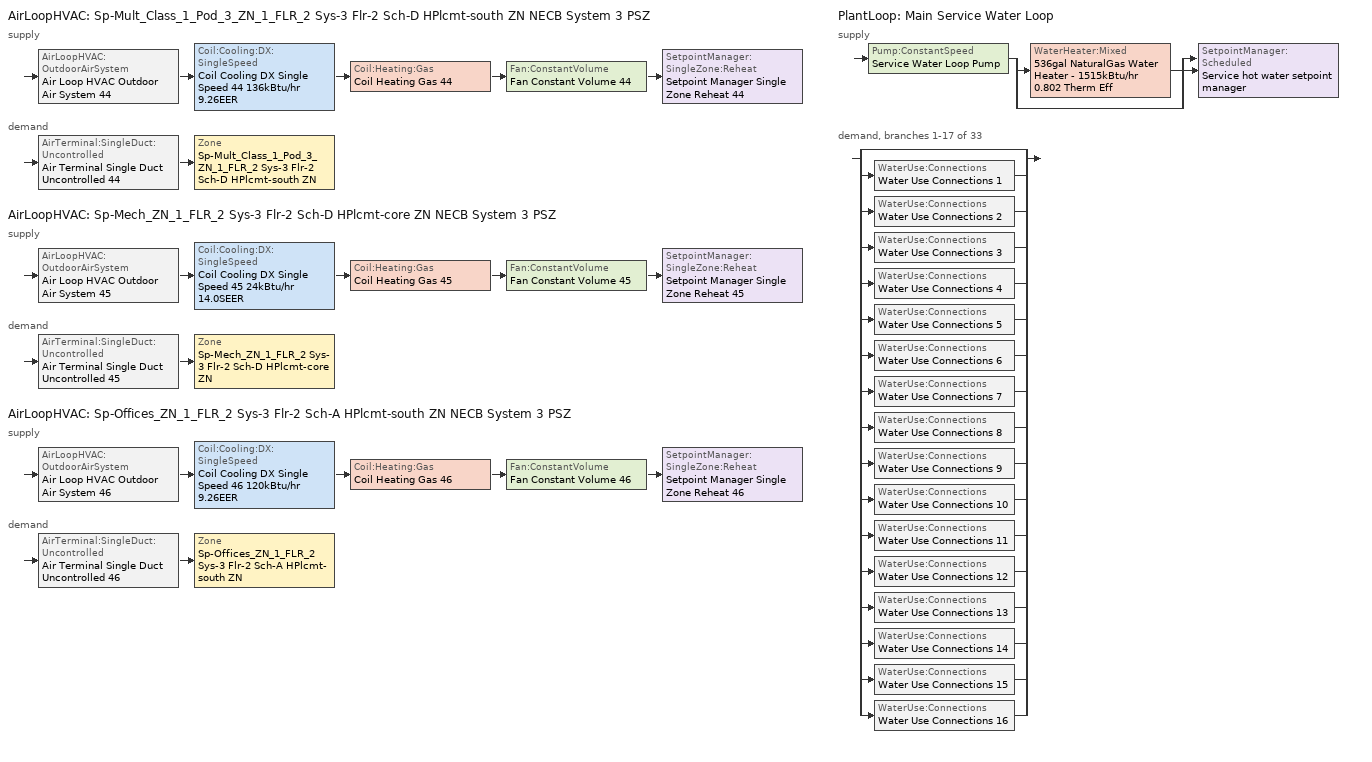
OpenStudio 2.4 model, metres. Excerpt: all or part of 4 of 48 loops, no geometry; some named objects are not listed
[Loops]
AirLoopHVAC 'Sp-Mult_Class_1_Pod_3_ZN_1_FLR_2 Sys-3 Flr-2 Sch-D HPlcmt-south ZN NECB System 3 PSZ'
 supply: AirLoopHVAC:OutdoorAirSystem 'Air Loop HVAC Outdoor Air System 44' > Coil:Cooling:DX:SingleSpeed 'Coil Cooling DX Single Speed 44 136kBtu/hr 9.26EER' > Coil:Heating:Gas 'Coil Heating Gas 44' > Fan:ConstantVolume 'Fan Constant Volume 44' > SetpointManager:SingleZone:Reheat 'Setpoint Manager Single Zone Reheat 44'
 demand: AirTerminal:SingleDuct:Uncontrolled 'Air Terminal Single Duct Uncontrolled 44' > Zone 'Sp-Mult_Class_1_Pod_3_ZN_1_FLR_2 Sys-3 Flr-2 Sch-D HPlcmt-south ZN'
AirLoopHVAC 'Sp-Mech_ZN_1_FLR_2 Sys-3 Flr-2 Sch-D HPlcmt-core ZN NECB System 3 PSZ'
 supply: AirLoopHVAC:OutdoorAirSystem 'Air Loop HVAC Outdoor Air System 45' > Coil:Cooling:DX:SingleSpeed 'Coil Cooling DX Single Speed 45 24kBtu/hr 14.0SEER' > Coil:Heating:Gas 'Coil Heating Gas 45' > Fan:ConstantVolume 'Fan Constant Volume 45' > SetpointManager:SingleZone:Reheat 'Setpoint Manager Single Zone Reheat 45'
 demand: AirTerminal:SingleDuct:Uncontrolled 'Air Terminal Single Duct Uncontrolled 45' > Zone 'Sp-Mech_ZN_1_FLR_2 Sys-3 Flr-2 Sch-D HPlcmt-core ZN'
AirLoopHVAC 'Sp-Offices_ZN_1_FLR_2 Sys-3 Flr-2 Sch-A HPlcmt-south ZN NECB System 3 PSZ'
 supply: AirLoopHVAC:OutdoorAirSystem 'Air Loop HVAC Outdoor Air System 46' > Coil:Cooling:DX:SingleSpeed 'Coil Cooling DX Single Speed 46 120kBtu/hr 9.26EER' > Coil:Heating:Gas 'Coil Heating Gas 46' > Fan:ConstantVolume 'Fan Constant Volume 46' > SetpointManager:SingleZone:Reheat 'Setpoint Manager Single Zone Reheat 46'
 demand: AirTerminal:SingleDuct:Uncontrolled 'Air Terminal Single Duct Uncontrolled 46' > Zone 'Sp-Offices_ZN_1_FLR_2 Sys-3 Flr-2 Sch-A HPlcmt-south ZN'
PlantLoop 'Main Service Water Loop'
 supply: Pump:ConstantSpeed 'Service Water Loop Pump' > split
  | WaterHeater:Mixed '536gal NaturalGas Water Heater - 1515kBtu/hr 0.802 Therm Eff'
  | bypass
  join > SetpointManager:Scheduled 'Service hot water setpoint manager'
 demand, branches 1-17 of 33: split
  | bypass
  | WaterUse:Connections 'Water Use Connections 1'
  | WaterUse:Connections 'Water Use Connections 2'
  | WaterUse:Connections 'Water Use Connections 3'
  | WaterUse:Connections 'Water Use Connections 4'
  | WaterUse:Connections 'Water Use Connections 5'
  | WaterUse:Connections 'Water Use Connections 6'
  | WaterUse:Connections 'Water Use Connections 7'
  | WaterUse:Connections 'Water Use Connections 8'
  | WaterUse:Connections 'Water Use Connections 9'
  | WaterUse:Connections 'Water Use Connections 10'
  | WaterUse:Connections 'Water Use Connections 11'
  | WaterUse:Connections 'Water Use Connections 12'
  | WaterUse:Connections 'Water Use Connections 13'
  | WaterUse:Connections 'Water Use Connections 14'
  | WaterUse:Connections 'Water Use Connections 15'
  | WaterUse:Connections 'Water Use Connections 16'
[Sizing:Zone] Zone Cooling Design Supply Air Temperature Input Method=SupplyAirTemperature; Zone Cooling Design Supply Air Temperature {C}=13; Zone Cooling Design Supply Air Temperature Difference {deltaC}=11.11; Zone Heating Design Supply Air Temperature Input Method=SupplyAirTemperature; Zone Heating Design Supply Air Temperature {C}=43; Zone Heating Design Supply Air Temperature Difference {deltaC}=11.11; Zone Cooling Design Supply Air Humidity Ratio {kg-H2O/kg-air}=0.0085; Zone Heating Design Supply Air Humidity Ratio {kg-H2O/kg-air}=0.008; Zone Heating Sizing Factor=1.3; Zone Cooling Sizing Factor=1.1; Cooling Design Air Flow Method=DesignDay; Heating Design Air Flow Method=DesignDay; Account for Dedicated Outdoor Air System=No; Dedicated Outdoor Air System Control Strategy=NeutralSupplyAir; Dedicated Outdoor Air Low Setpoint Temperature for Design {C}=autosize; Dedicated Outdoor Air High Setpoint Temperature for Design {C}=autosize
Sp-Mult_Class_1_Pod_3_ZN_1_FLR_2 Sys-3 Flr-2 Sch-D HPlcmt-south ZN; Sp-Mech_ZN_1_FLR_2 Sys-3 Flr-2 Sch-D HPlcmt-core ZN; Sp-Offices_ZN_1_FLR_2 Sys-3 Flr-2 Sch-A HPlcmt-south ZN
[Zone equipment]
Sp-Mult_Class_1_Pod_3_ZN_1_FLR_2 Sys-3 Flr-2 Sch-D HPlcmt-south ZN: Air Terminal Single Duct Uncontrolled 44, Zone HVAC Baseboard Convective Water 44
Sp-Mech_ZN_1_FLR_2 Sys-3 Flr-2 Sch-D HPlcmt-core ZN: Air Terminal Single Duct Uncontrolled 45, Zone HVAC Baseboard Convective Water 45
Sp-Offices_ZN_1_FLR_2 Sys-3 Flr-2 Sch-A HPlcmt-south ZN: Air Terminal Single Duct Uncontrolled 46, Zone HVAC Baseboard Convective Water 46
[PlantLoop]
Main Service Water Loop: Glycol Concentration=0; Maximum Loop Temperature {C}=60; Minimum Loop Temperature {C}=10; Plant Loop Volume {m3}=Autocalculate; Load Distribution Scheme=Optimal
[Sizing:Plant]
Main Service Water Loop: Loop Type=Heating; Design Loop Exit Temperature {C}=60; Loop Design Temperature Difference {deltaC}=5; Sizing Option=NonCoincident; Zone Timesteps in Averaging Window=1; Coincident Sizing Factor Mode=None
[AirLoopHVAC] Design Supply Air Flow Rate {m3/s}=AutoSize
Name | Availability Schedule
Sp-Mult_Class_1_Pod_3_ZN_1_FLR_2 Sys-3 Flr-2 Sch-D HPlcmt-south ZN NECB System 3 PSZ | Sp-Mult_Class_1_Pod_3_ZN_1_FLR_2 Sys-3 Flr-2 Sch-D HPlcmt-south ZN NECB System 3 PSZ Occ Sch
Sp-Mech_ZN_1_FLR_2 Sys-3 Flr-2 Sch-D HPlcmt-core ZN NECB System 3 PSZ | Sp-Mech_ZN_1_FLR_2 Sys-3 Flr-2 Sch-D HPlcmt-core ZN NECB System 3 PSZ Occ Sch
Sp-Offices_ZN_1_FLR_2 Sys-3 Flr-2 Sch-A HPlcmt-south ZN NECB System 3 PSZ | Sp-Offices_ZN_1_FLR_2 Sys-3 Flr-2 Sch-A HPlcmt-south ZN NECB System 3 PSZ Occ Sch
[Sizing:System] Type of Load to Size On=Sensible; Design Outdoor Air Flow Rate {m3/s}=Autosize; Minimum System Air Flow Ratio=1; Preheat Design Temperature {C}=7; Preheat Design Humidity Ratio {kg-H2O/kg-Air}=0.008; Precool Design Temperature {C}=13; Precool Design Humidity Ratio {kg-H2O/kg-Air}=0.008; Central Cooling Design Supply Air Temperature {C}=13; Central Heating Design Supply Air Temperature {C}=43; Sizing Option=NonCoincident; 100% Outdoor Air in Cooling=No; 100% Outdoor Air in Heating=No; Central Cooling Design Supply Air Humidity Ratio {kg-H2O/kg-Air}=0.0085; Central Heating Design Supply Air Humidity Ratio {kg-H2O/kg-Air}=0.008; Cooling Design Air Flow Method=DesignDay; Cooling Design Air Flow Rate {m3/s}=0; Heating Design Air Flow Method=DesignDay; Heating Design Air Flow Rate {m3/s}=0; System Outdoor Air Method=ZoneSum; Zone Maximum Outdoor Air Fraction=1; Cooling Supply Air Flow Rate Per Floor Area {m3/s-m2}=0.00996765; Cooling Fraction of Autosized Cooling Supply Air Flow Rate=1; Cooling Supply Air Flow Rate Per Unit Cooling Capacity {m3/s-W}=3.94755e-05; Heating Supply Air Flow Rate Per Floor Area {m3/s-m2}=0.00996765; Heating Fraction of Autosized Heating Supply Air Flow Rate=1; Heating Fraction of Autosized Cooling Supply Air Flow Rate=1; Heating Supply Air Flow Rate Per Unit Heating Capacity {m3/s-W}=3.15882e-05; Cooling Design Capacity Method=CoolingDesignCapacity; Cooling Design Capacity {W}=autosize; Cooling Design Capacity Per Floor Area {W/m2}=234.7; Fraction of Autosized Cooling Design Capacity=1; Heating Design Capacity Method=HeatingDesignCapacity; Heating Design Capacity {W}=autosize; Heating Design Capacity Per Floor Area {W/m2}=157; Fraction of Autosized Heating Design Capacity=1; Central Cooling Capacity Control Method=OnOff
Sp-Mult_Class_1_Pod_3_ZN_1_FLR_2 Sys-3 Flr-2 Sch-D HPlcmt-south ZN NECB System 3 PSZ; Sp-Mech_ZN_1_FLR_2 Sys-3 Flr-2 Sch-D HPlcmt-core ZN NECB System 3 PSZ; Sp-Offices_ZN_1_FLR_2 Sys-3 Flr-2 Sch-A HPlcmt-south ZN NECB System 3 PSZ
[Fan:ConstantVolume] Availability Schedule=Always On Discrete; Fan Efficiency=0.39975; Pressure Rise {Pa}=640; Maximum Flow Rate {m3/s}=AutoSize; Motor Efficiency=0.615
Fan Constant Volume 44; Fan Constant Volume 45; Fan Constant Volume 46
[Coil:Heating:Gas] Availability Schedule=Always On Discrete; Gas Burner Efficiency=0.8; Nominal Capacity {W}=AutoSize; Parasitic Electric Load {W}=0; Parasitic Gas Load {W}=0
Coil Heating Gas 44; Coil Heating Gas 45; Coil Heating Gas 46
[Coil:Cooling:DX:SingleSpeed] Availability Schedule=Always On Discrete; Rated Total Cooling Capacity {W}=autosize; Rated Sensible Heat Ratio=autosize; Rated Air Flow Rate {m3/s}=autosize; Rated Evaporator Fan Power Per Volume Flow Rate {W/(m3/s)}=773.3; Total Cooling Capacity Function of Temperature Curve=DXCOOL-NECB2011-REF-CAPFT; Total Cooling Capacity Function of Flow Fraction Curve=DXCOOL-NECB2011-REF-CAPFFLOW; Energy Input Ratio Function of Temperature Curve=DXCOOL-NECB2011-REF-COOLEIRFT; Energy Input Ratio Function of Flow Fraction Curve=DXCOOL-NECB2011-REF-COOLEIRFFLOW; Part Load Fraction Correlation Curve=DXCOOL-NECB2011-REF-COOLPLFFPLR; Condenser Type=AirCooled; Evaporative Condenser Effectiveness=0; Evaporative Condenser Air Flow Rate {m3/s}=Autosize; Evaporative Condenser Pump Rated Power Consumption {W}=Autosize; Crankcase Heater Capacity {W}=0; Maximum Outdoor Dry-Bulb Temperature for Crankcase Heater Operation {C}=0; Basin Heater Capacity {W/K}=0; Basin Heater Setpoint Temperature {C}=10
Name | Rated COP {W/W}
Coil Cooling DX Single Speed 44 136kBtu/hr 9.26EER | 3.22869
Coil Cooling DX Single Speed 45 24kBtu/hr 14.0SEER | 3.8248
Coil Cooling DX Single Speed 46 120kBtu/hr 9.26EER | 3.21696
[Controller:OutdoorAir] Minimum Outdoor Air Flow Rate {m3/s}=0; Maximum Outdoor Air Flow Rate {m3/s}=Autosize; Economizer Control Action Type=ModulateFlow; Lockout Type=NoLockout; Minimum Limit Type=FixedMinimum; High Humidity Control=No; Heat Recovery Bypass Control Type=BypassWhenWithinEconomizerLimits
Name | Economizer Control Type | Minimum Outdoor Air Schedule | Controller Mechanical Ventilation | Economizer Maximum Limit Dry-Bulb Temperature {C} | Economizer Maximum Limit Enthalpy {J/kg} | Economizer Minimum Limit Dry-Bulb Temperature {C}
Controller Outdoor Air 44 | DifferentialEnthalpy | Sp-Mult_Class_1_Pod_3_ZN_1_FLR_2 Sys-3 Flr-2 Sch-D HPlcmt-south ZN NECB System 3 PSZ Occ Sch | Controller Mechanical Ventilation 44
Controller Outdoor Air 45 | NoEconomizer | Sp-Mech_ZN_1_FLR_2 Sys-3 Flr-2 Sch-D HPlcmt-core ZN NECB System 3 PSZ Occ Sch | Controller Mechanical Ventilation 45 | 28 | 64000 | -100
Controller Outdoor Air 46 | DifferentialEnthalpy | Sp-Offices_ZN_1_FLR_2 Sys-3 Flr-2 Sch-A HPlcmt-south ZN NECB System 3 PSZ Occ Sch | Controller Mechanical Ventilation 46
[Controller:MechanicalVentilation] Availability Schedule=Always On Discrete; System Outdoor Air Method=ZoneSum
Controller Mechanical Ventilation 44; Controller Mechanical Ventilation 45; Controller Mechanical Ventilation 46
[AirLoopHVAC:OutdoorAirSystem]
Name | Controller
Air Loop HVAC Outdoor Air System 44 | Controller Outdoor Air 44
Air Loop HVAC Outdoor Air System 45 | Controller Outdoor Air 45
Air Loop HVAC Outdoor Air System 46 | Controller Outdoor Air 46
[SetpointManager:SingleZone:Reheat] Minimum Supply Air Temperature {C}=13; Maximum Supply Air Temperature {C}=43
Name | Control Zone
Setpoint Manager Single Zone Reheat 44 | Sp-Mult_Class_1_Pod_3_ZN_1_FLR_2 Sys-3 Flr-2 Sch-D HPlcmt-south ZN
Setpoint Manager Single Zone Reheat 45 | Sp-Mech_ZN_1_FLR_2 Sys-3 Flr-2 Sch-D HPlcmt-core ZN
Setpoint Manager Single Zone Reheat 46 | Sp-Offices_ZN_1_FLR_2 Sys-3 Flr-2 Sch-A HPlcmt-south ZN
[AirTerminal:SingleDuct:Uncontrolled] Availability Schedule=Always On Discrete; Maximum Air Flow Rate {m3/s}=AutoSize
Air Terminal Single Duct Uncontrolled 44; Air Terminal Single Duct Uncontrolled 45; Air Terminal Single Duct Uncontrolled 46
[SetpointManager:Scheduled]
Service hot water setpoint manager: Control Variable=Temperature; Schedule=Service Water Loop Temp - 140F
[Pump:ConstantSpeed]
Service Water Loop Pump: Rated Flow Rate {m3/s}=autosize; Rated Pump Head {Pa}=784753; Rated Power Consumption {W}=autosize; Motor Efficiency=0.855; Fraction of Motor Inefficiencies to Fluid Stream=0; Pump Control Type=Intermittent; Design Power Sizing Method=PowerPerFlowPerPressure; Design Electric Power per Unit Flow Rate {W/(m3/s)}=348701.1; Design Shaft Power per Unit Flow Rate per Unit Head {W-s/m3-Pa}=1.28205
[WaterHeater:Mixed]
536gal NaturalGas Water Heater - 1515kBtu/hr 0.802 Therm Eff: Tank Volume {m3}=2.02827; Setpoint Temperature Schedule=Service Water Loop Temp - 140F; Deadband Temperature Difference {deltaC}=2; Maximum Temperature Limit {C}=82.2222; Heater Control Type=Cycle; Heater Maximum Capacity {W}=443926; Heater Fuel Type=NaturalGas; Heater Thermal Efficiency=0.802345; Part Load Factor Curve=SWH-EFFFPLR-NECB2011; Off Cycle Parasitic Fuel Consumption Rate {W}=20; Off Cycle Parasitic Fuel Type=NaturalGas; Off Cycle Parasitic Heat Fraction to Tank=0.8; On Cycle Parasitic Fuel Type=NaturalGas; On Cycle Parasitic Heat Fraction to Tank=0; Ambient Temperature Indicator=Schedule; Ambient Temperature Schedule=Water Heater Ambient Temp Schedule - 70F; Off Cycle Loss Coefficient to Ambient Temperature {W/K}=26.7663; On Cycle Loss Coefficient to Ambient Temperature {W/K}=26.7663; Use Side Effectiveness=1; Source Side Effectiveness=1; Use Side Design Flow Rate {m3/s}=autosize; Source Side Design Flow Rate {m3/s}=autosize; Indirect Water Heating Recovery Time {hr}=1.5; Source Side Flow Control Mode=IndirectHeatPrimarySetpoint
[WaterUse:Connections]
Name | Water Use Equipment Name 1
Water Use Connections 1 | Auditorium_zn_1_flr_1 Service Water Use 0.5gal/min
Water Use Connections 2 | Aux_gym_zn_1_flr_1 Service Water Use 1.89gal/min
Water Use Connections 3 | Cafeteria_zn_1_flr_1 Service Water Use 0.47gal/min
Water Use Connections 4 | Corner_class_1_pod_1_zn_1_flr_1 Service Water Use 0.07gal/min
Water Use Connections 5 | Corner_class_1_pod_1_zn_1_flr_2 Service Water Use 0.07gal/min
Water Use Connections 6 | Corner_class_1_pod_2_zn_1_flr_1 Service Water Use 0.07gal/min
Water Use Connections 7 | Corner_class_1_pod_2_zn_1_flr_2 Service Water Use 0.07gal/min
Water Use Connections 8 | Corner_class_1_pod_3_zn_1_flr_1 Service Water Use 0.07gal/min
Water Use Connections 9 | Corner_class_1_pod_3_zn_1_flr_2 Service Water Use 0.07gal/min
Water Use Connections 10 | Corner_class_2_pod_1_zn_1_flr_1 Service Water Use 0.07gal/min
Water Use Connections 11 | Corner_class_2_pod_1_zn_1_flr_2 Service Water Use 0.07gal/min
Water Use Connections 12 | Corner_class_2_pod_2_zn_1_flr_1 Service Water Use 0.07gal/min
Water Use Connections 13 | Corner_class_2_pod_2_zn_1_flr_2 Service Water Use 0.07gal/min
Water Use Connections 14 | Corner_class_2_pod_3_zn_1_flr_1 Service Water Use 0.07gal/min
Water Use Connections 15 | Corner_class_2_pod_3_zn_1_flr_2 Service Water Use 0.07gal/min
Water Use Connections 16 | Gym_zn_1_flr_1 Service Water Use 2.99gal/min
[WaterUse:Equipment:Definition]
Name | Peak Flow Rate {m3/s} | Target Temperature Schedule | Sensible Fraction Schedule | Latent Fraction Schedule
Auditorium_zn_1_flr_1 Service Water Use Def 0.5gal/min | 3.1485e-05 | Schedule Ruleset 5 | Schedule Ruleset 3 | Schedule Ruleset 4
Aux_gym_zn_1_flr_1 Service Water Use Def 1.89gal/min | 0.000119312 | Schedule Ruleset 8 | Schedule Ruleset 6 | Schedule Ruleset 7
Cafeteria_zn_1_flr_1 Service Water Use Def 0.47gal/min | 2.98279e-05 | Schedule Ruleset 11 | Schedule Ruleset 9 | Schedule Ruleset 10
Corner_class_1_pod_1_zn_1_flr_1 Service Water Use Def 0.07gal/min | 4.55704e-06 | Schedule Ruleset 14 | Schedule Ruleset 12 | Schedule Ruleset 13
Corner_class_1_pod_1_zn_1_flr_2 Service Water Use Def 0.07gal/min | 4.55704e-06 | Schedule Ruleset 17 | Schedule Ruleset 15 | Schedule Ruleset 16
Corner_class_1_pod_2_zn_1_flr_1 Service Water Use Def 0.07gal/min | 4.55704e-06 | Schedule Ruleset 20 | Schedule Ruleset 18 | Schedule Ruleset 19
Corner_class_1_pod_2_zn_1_flr_2 Service Water Use Def 0.07gal/min | 4.55704e-06 | Schedule Ruleset 23 | Schedule Ruleset 21 | Schedule Ruleset 22
Corner_class_1_pod_3_zn_1_flr_1 Service Water Use Def 0.07gal/min | 4.55704e-06 | Schedule Ruleset 26 | Schedule Ruleset 24 | Schedule Ruleset 25
Corner_class_1_pod_3_zn_1_flr_2 Service Water Use Def 0.07gal/min | 4.55704e-06 | Schedule Ruleset 29 | Schedule Ruleset 27 | Schedule Ruleset 28
Corner_class_2_pod_1_zn_1_flr_1 Service Water Use Def 0.07gal/min | 4.55704e-06 | Schedule Ruleset 32 | Schedule Ruleset 30 | Schedule Ruleset 31
Corner_class_2_pod_1_zn_1_flr_2 Service Water Use Def 0.07gal/min | 4.55704e-06 | Schedule Ruleset 35 | Schedule Ruleset 33 | Schedule Ruleset 34
Corner_class_2_pod_2_zn_1_flr_1 Service Water Use Def 0.07gal/min | 4.55704e-06 | Schedule Ruleset 38 | Schedule Ruleset 36 | Schedule Ruleset 37
Corner_class_2_pod_2_zn_1_flr_2 Service Water Use Def 0.07gal/min | 4.55704e-06 | Schedule Ruleset 41 | Schedule Ruleset 39 | Schedule Ruleset 40
Corner_class_2_pod_3_zn_1_flr_1 Service Water Use Def 0.07gal/min | 4.55704e-06 | Schedule Ruleset 44 | Schedule Ruleset 42 | Schedule Ruleset 43
Corner_class_2_pod_3_zn_1_flr_2 Service Water Use Def 0.07gal/min | 4.55704e-06 | Schedule Ruleset 47 | Schedule Ruleset 45 | Schedule Ruleset 46
Gym_zn_1_flr_1 Service Water Use Def 2.99gal/min | 0.00018891 | Schedule Ruleset 50 | Schedule Ruleset 48 | Schedule Ruleset 49
[WaterUse:Equipment]
Name | Water Use Equipment Definition | Space | Flow Rate Fraction Schedule
Auditorium_zn_1_flr_1 Service Water Use 0.5gal/min | Auditorium_zn_1_flr_1 Service Water Use Def 0.5gal/min | Auditorium_ZN_1_FLR_1 | NECB-C-Service Water Heating
Aux_gym_zn_1_flr_1 Service Water Use 1.89gal/min | Aux_gym_zn_1_flr_1 Service Water Use Def 1.89gal/min | Aux_Gym_ZN_1_FLR_1 | NECB-B-Service Water Heating
Cafeteria_zn_1_flr_1 Service Water Use 0.47gal/min | Cafeteria_zn_1_flr_1 Service Water Use Def 0.47gal/min | Cafeteria_ZN_1_FLR_1 | NECB-C-Service Water Heating
Corner_class_1_pod_1_zn_1_flr_1 Service Water Use 0.07gal/min | Corner_class_1_pod_1_zn_1_flr_1 Service Water Use Def 0.07gal/min | Corner_Class_1_Pod_1_ZN_1_FLR_1 | NECB-D-Service Water Heating
Corner_class_1_pod_1_zn_1_flr_2 Service Water Use 0.07gal/min | Corner_class_1_pod_1_zn_1_flr_2 Service Water Use Def 0.07gal/min | Corner_Class_1_Pod_1_ZN_1_FLR_2 | NECB-D-Service Water Heating
Corner_class_1_pod_2_zn_1_flr_1 Service Water Use 0.07gal/min | Corner_class_1_pod_2_zn_1_flr_1 Service Water Use Def 0.07gal/min | Corner_Class_1_Pod_2_ZN_1_FLR_1 | NECB-D-Service Water Heating
Corner_class_1_pod_2_zn_1_flr_2 Service Water Use 0.07gal/min | Corner_class_1_pod_2_zn_1_flr_2 Service Water Use Def 0.07gal/min | Corner_Class_1_Pod_2_ZN_1_FLR_2 | NECB-D-Service Water Heating
Corner_class_1_pod_3_zn_1_flr_1 Service Water Use 0.07gal/min | Corner_class_1_pod_3_zn_1_flr_1 Service Water Use Def 0.07gal/min | Corner_Class_1_Pod_3_ZN_1_FLR_1 | NECB-D-Service Water Heating
Corner_class_1_pod_3_zn_1_flr_2 Service Water Use 0.07gal/min | Corner_class_1_pod_3_zn_1_flr_2 Service Water Use Def 0.07gal/min | Corner_Class_1_Pod_3_ZN_1_FLR_2 | NECB-D-Service Water Heating
Corner_class_2_pod_1_zn_1_flr_1 Service Water Use 0.07gal/min | Corner_class_2_pod_1_zn_1_flr_1 Service Water Use Def 0.07gal/min | Corner_Class_2_Pod_1_ZN_1_FLR_1 | NECB-D-Service Water Heating
Corner_class_2_pod_1_zn_1_flr_2 Service Water Use 0.07gal/min | Corner_class_2_pod_1_zn_1_flr_2 Service Water Use Def 0.07gal/min | Corner_Class_2_Pod_1_ZN_1_FLR_2 | NECB-D-Service Water Heating
Corner_class_2_pod_2_zn_1_flr_1 Service Water Use 0.07gal/min | Corner_class_2_pod_2_zn_1_flr_1 Service Water Use Def 0.07gal/min | Corner_Class_2_Pod_2_ZN_1_FLR_1 | NECB-D-Service Water Heating
Corner_class_2_pod_2_zn_1_flr_2 Service Water Use 0.07gal/min | Corner_class_2_pod_2_zn_1_flr_2 Service Water Use Def 0.07gal/min | Corner_Class_2_Pod_2_ZN_1_FLR_2 | NECB-D-Service Water Heating
Corner_class_2_pod_3_zn_1_flr_1 Service Water Use 0.07gal/min | Corner_class_2_pod_3_zn_1_flr_1 Service Water Use Def 0.07gal/min | Corner_Class_2_Pod_3_ZN_1_FLR_1 | NECB-D-Service Water Heating
Corner_class_2_pod_3_zn_1_flr_2 Service Water Use 0.07gal/min | Corner_class_2_pod_3_zn_1_flr_2 Service Water Use Def 0.07gal/min | Corner_Class_2_Pod_3_ZN_1_FLR_2 | NECB-D-Service Water Heating
Gym_zn_1_flr_1 Service Water Use 2.99gal/min | Gym_zn_1_flr_1 Service Water Use Def 2.99gal/min | Gym_ZN_1_FLR_1 | NECB-B-Service Water Heating
[Schedule:Ruleset]
Service Water Loop Temp - 140F: Default Day Schedule=Service Water Loop Temp - 140F Default
Water Heater Ambient Temp Schedule - 70F: Default Day Schedule=Water Heater Ambient Temp Schedule - 70F Default
Schedule Ruleset 3: Default Day Schedule=Schedule Day 5
Schedule Ruleset 4: Default Day Schedule=Schedule Day 6
Schedule Ruleset 5: Default Day Schedule=Schedule Day 7
NECB-C-Service Water Heating: Default Day Schedule=NECB-C-Service Water Heating Default
Schedule Ruleset 6: Default Day Schedule=Schedule Day 8
Schedule Ruleset 7: Default Day Schedule=Schedule Day 9
Schedule Ruleset 8: Default Day Schedule=Schedule Day 10
NECB-B-Service Water Heating: Default Day Schedule=NECB-B-Service Water Heating Default
Schedule Ruleset 9: Default Day Schedule=Schedule Day 11
Schedule Ruleset 10: Default Day Schedule=Schedule Day 12
Schedule Ruleset 11: Default Day Schedule=Schedule Day 13
Schedule Ruleset 12: Default Day Schedule=Schedule Day 14
Schedule Ruleset 13: Default Day Schedule=Schedule Day 15
Schedule Ruleset 14: Default Day Schedule=Schedule Day 16
NECB-D-Service Water Heating: Default Day Schedule=NECB-D-Service Water Heating Default
Schedule Ruleset 15: Default Day Schedule=Schedule Day 17
Schedule Ruleset 16: Default Day Schedule=Schedule Day 18
Schedule Ruleset 17: Default Day Schedule=Schedule Day 19
Schedule Ruleset 18: Default Day Schedule=Schedule Day 20
Schedule Ruleset 19: Default Day Schedule=Schedule Day 21
Schedule Ruleset 20: Default Day Schedule=Schedule Day 22
Schedule Ruleset 21: Default Day Schedule=Schedule Day 23
Schedule Ruleset 22: Default Day Schedule=Schedule Day 24
Schedule Ruleset 23: Default Day Schedule=Schedule Day 25
Schedule Ruleset 24: Default Day Schedule=Schedule Day 26
Schedule Ruleset 25: Default Day Schedule=Schedule Day 27
Schedule Ruleset 26: Default Day Schedule=Schedule Day 28
Schedule Ruleset 27: Default Day Schedule=Schedule Day 29
Schedule Ruleset 28: Default Day Schedule=Schedule Day 30
Schedule Ruleset 29: Default Day Schedule=Schedule Day 31
Schedule Ruleset 30: Default Day Schedule=Schedule Day 32
Schedule Ruleset 31: Default Day Schedule=Schedule Day 33
Schedule Ruleset 32: Default Day Schedule=Schedule Day 34
Schedule Ruleset 33: Default Day Schedule=Schedule Day 35
Schedule Ruleset 34: Default Day Schedule=Schedule Day 36
Schedule Ruleset 35: Default Day Schedule=Schedule Day 37
Schedule Ruleset 36: Default Day Schedule=Schedule Day 38
Schedule Ruleset 37: Default Day Schedule=Schedule Day 39
Schedule Ruleset 38: Default Day Schedule=Schedule Day 40
Schedule Ruleset 39: Default Day Schedule=Schedule Day 41
Schedule Ruleset 40: Default Day Schedule=Schedule Day 42
Schedule Ruleset 41: Default Day Schedule=Schedule Day 43
Schedule Ruleset 42: Default Day Schedule=Schedule Day 44
Schedule Ruleset 43: Default Day Schedule=Schedule Day 45
Schedule Ruleset 44: Default Day Schedule=Schedule Day 46
Schedule Ruleset 45: Default Day Schedule=Schedule Day 47
Schedule Ruleset 46: Default Day Schedule=Schedule Day 48
Schedule Ruleset 47: Default Day Schedule=Schedule Day 49
Schedule Ruleset 48: Default Day Schedule=Schedule Day 50
Schedule Ruleset 49: Default Day Schedule=Schedule Day 51
Schedule Ruleset 50: Default Day Schedule=Schedule Day 52
Sp-Mech_ZN_1_FLR_2 Sys-3 Flr-2 Sch-D HPlcmt-core ZN NECB System 3 PSZ Occ Sch: Default Day Schedule=Sp-Mech_ZN_1_FLR_2 Sys-3 Flr-2 Sch-D HPlcmt-core ZN NECB System 3 PSZ Occ Sch Default; Summer Design Day Schedule=Sp-Mech_ZN_1_FLR_2 Sys-3 Flr-2 Sch-D HPlcmt-core ZN NECB System 3 PSZ Occ Sch Summer Design Day; Winter Design Day Schedule=Sp-Mech_ZN_1_FLR_2 Sys-3 Flr-2 Sch-D HPlcmt-core ZN NECB System 3 PSZ Occ Sch Winter Design Day
Sp-Mult_Class_1_Pod_3_ZN_1_FLR_2 Sys-3 Flr-2 Sch-D HPlcmt-south ZN NECB System 3 PSZ Occ Sch: Default Day Schedule=Sp-Mult_Class_1_Pod_3_ZN_1_FLR_2 Sys-3 Flr-2 Sch-D HPlcmt-south ZN NECB System 3 PSZ Occ Sch Default; Summer Design Day Schedule=Sp-Mult_Class_1_Pod_3_ZN_1_FLR_2 Sys-3 Flr-2 Sch-D HPlcmt-south ZN NECB System 3 PSZ Occ Sch Summer Design Day; Winter Design Day Schedule=Sp-Mult_Class_1_Pod_3_ZN_1_FLR_2 Sys-3 Flr-2 Sch-D HPlcmt-south ZN NECB System 3 PSZ Occ Sch Winter Design Day
Sp-Offices_ZN_1_FLR_2 Sys-3 Flr-2 Sch-A HPlcmt-south ZN NECB System 3 PSZ Occ Sch: Default Day Schedule=Sp-Offices_ZN_1_FLR_2 Sys-3 Flr-2 Sch-A HPlcmt-south ZN NECB System 3 PSZ Occ Sch Default; Summer Design Day Schedule=Sp-Offices_ZN_1_FLR_2 Sys-3 Flr-2 Sch-A HPlcmt-south ZN NECB System 3 PSZ Occ Sch Summer Design Day; Winter Design Day Schedule=Sp-Offices_ZN_1_FLR_2 Sys-3 Flr-2 Sch-A HPlcmt-south ZN NECB System 3 PSZ Occ Sch Winter Design Day
[Schedule:Day]
Service Water Loop Temp - 140F Default; Schedule Day 7; Schedule Day 10; Schedule Day 13; Schedule Day 16; Schedule Day 19; Schedule Day 22; Schedule Day 25; Schedule Day 28; Schedule Day 31; Schedule Day 34; Schedule Day 37; Schedule Day 40; Schedule Day 43; Schedule Day 46; Schedule Day 49; Schedule Day 52: 24, 0, 60
Water Heater Ambient Temp Schedule - 70F Default: 24, 0, 21.1111
Schedule Day 5; Schedule Day 8; Schedule Day 11; Schedule Day 14; Schedule Day 17; Schedule Day 20; Schedule Day 23; Schedule Day 26; Schedule Day 29; Schedule Day 32; Schedule Day 35; Schedule Day 38; Schedule Day 41; Schedule Day 44; Schedule Day 47; Schedule Day 50: 24, 0, 0.2
Schedule Day 6; Schedule Day 9; Schedule Day 12; Schedule Day 15; NECB-D-Service Water Heating Sat Day; NECB-D-Service Water Heating Sun|Hol Day; Schedule Day 18; Schedule Day 21; Schedule Day 24; Schedule Day 27; Schedule Day 30; Schedule Day 33; Schedule Day 36; Schedule Day 39; Schedule Day 42; Schedule Day 45; Schedule Day 48; Schedule Day 51: 24, 0, 0.05
NECB-C-Service Water Heating Default; NECB-C-Service Water Heating Default|Wkdy Day: 8, 0, 0.05, 9, 0, 0.1, 10, 0, 0.2, 11, 0, 0.3, 12, 0, 0.4, 16, 0, 0.8, 17, 0, 0.6, 18, 0, 0.4, 19, 0, 0.3, 21, 0, 0.2, 24, 0, 0.05
NECB-C-Service Water Heating Sat Day: 8, 0, 0.05, 9, 0, 0.1, 10, 0, 0.2, 11, 0, 0.3, 12, 0, 0.5, 16, 0, 0.9, 17, 0, 0.7, 18, 0, 0.5, 19, 0, 0.3, 21, 0, 0.2, 24, 0, 0.05
NECB-C-Service Water Heating Sun|Hol Day: 8, 0, 0.05, 9, 0, 0.1, 10, 0, 0.2, 11, 0, 0.3, 12, 0, 0.5, 17, 0, 0.9, 18, 0, 0.5, 19, 0, 0.3, 24, 0, 0.05
NECB-B-Service Water Heating Default; NECB-B-Service Water Heating Default|Wkdy Day: 1, 0, 0.6, 2, 0, 0.5, 9, 0, 0.05, 11, 0, 0.7, 12, 0, 0.4, 13, 0, 0.5, 15, 0, 0.6, 16, 0, 0.4, 18, 0, 0.3, 19, 0, 0.4, 20, 0, 0.5, 22, 0, 0.8, 24, 0, 0.9
NECB-B-Service Water Heating Sat Day: 1, 0, 0.7, 2, 0, 0.6, 9, 0, 0.05, 11, 0, 0.7, 12, 0, 0.4, 13, 0, 0.5, 15, 0, 0.6, 16, 0, 0.4, 18, 0, 0.3, 19, 0, 0.4, 20, 0, 0.5, 22, 0, 0.8, 24, 0, 0.9
NECB-B-Service Water Heating Sun|Hol Day: 1, 0, 0.5, 2, 0, 0.6, 9, 0, 0.05, 11, 0, 0.7, 12, 0, 0.4, 13, 0, 0.5, 15, 0, 0.6, 16, 0, 0.4, 18, 0, 0.3, 19, 0, 0.4, 20, 0, 0.5, 22, 0, 0.8, 24, 0, 0.5
NECB-D-Service Water Heating Default; NECB-D-Service Water Heating Default|Wkdy Day: 8, 0, 0.05, 10, 0, 0.5, 16, 0, 0.9, 17, 0, 0.7, 18, 0, 0.3, 21, 0, 0.5, 22, 0, 0.3, 24, 0, 0.05
Sp-Mech_ZN_1_FLR_2 Sys-3 Flr-2 Sch-D HPlcmt-core ZN NECB System 3 PSZ Occ Sch Default; Sp-Mech_ZN_1_FLR_2 Sys-3 Flr-2 Sch-D HPlcmt-core ZN NECB System 3 PSZ Occ Sch Winter Design Day; Sp-Mech_ZN_1_FLR_2 Sys-3 Flr-2 Sch-D HPlcmt-core ZN NECB System 3 PSZ Occ Sch Summer Design Day; Sp-Mult_Class_1_Pod_3_ZN_1_FLR_2 Sys-3 Flr-2 Sch-D HPlcmt-south ZN NECB System 3 PSZ Occ Sch Default; Sp-Mult_Class_1_Pod_3_ZN_1_FLR_2 Sys-3 Flr-2 Sch-D HPlcmt-south ZN NECB System 3 PSZ Occ Sch Winter Design Day; Sp-Mult_Class_1_Pod_3_ZN_1_FLR_2 Sys-3 Flr-2 Sch-D HPlcmt-south ZN NECB System 3 PSZ Occ Sch Summer Design Day; Sp-Offices_ZN_1_FLR_2 Sys-3 Flr-2 Sch-A HPlcmt-south ZN NECB System 3 PSZ Occ Sch Default; Sp-Offices_ZN_1_FLR_2 Sys-3 Flr-2 Sch-A HPlcmt-south ZN NECB System 3 PSZ Occ Sch Winter Design Day; Sp-Offices_ZN_1_FLR_2 Sys-3 Flr-2 Sch-A HPlcmt-south ZN NECB System 3 PSZ Occ Sch Summer Design Day: 24, 0, 1
Sp-Mech_ZN_1_FLR_2 Sys-3 Flr-2 Sch-D HPlcmt-core ZN NECB System 3 PSZ Occ Sch Monday; Sp-Mech_ZN_1_FLR_2 Sys-3 Flr-2 Sch-D HPlcmt-core ZN NECB System 3 PSZ Occ Sch Tuesday; Sp-Mech_ZN_1_FLR_2 Sys-3 Flr-2 Sch-D HPlcmt-core ZN NECB System 3 PSZ Occ Sch Wednesday; Sp-Mech_ZN_1_FLR_2 Sys-3 Flr-2 Sch-D HPlcmt-core ZN NECB System 3 PSZ Occ Sch Thursday; Sp-Mech_ZN_1_FLR_2 Sys-3 Flr-2 Sch-D HPlcmt-core ZN NECB System 3 PSZ Occ Sch Friday; Sp-Mult_Class_1_Pod_3_ZN_1_FLR_2 Sys-3 Flr-2 Sch-D HPlcmt-south ZN NECB System 3 PSZ Occ Sch Monday; Sp-Mult_Class_1_Pod_3_ZN_1_FLR_2 Sys-3 Flr-2 Sch-D HPlcmt-south ZN NECB System 3 PSZ Occ Sch Tuesday; Sp-Mult_Class_1_Pod_3_ZN_1_FLR_2 Sys-3 Flr-2 Sch-D HPlcmt-south ZN NECB System 3 PSZ Occ Sch Wednesday; Sp-Mult_Class_1_Pod_3_ZN_1_FLR_2 Sys-3 Flr-2 Sch-D HPlcmt-south ZN NECB System 3 PSZ Occ Sch Thursday; Sp-Mult_Class_1_Pod_3_ZN_1_FLR_2 Sys-3 Flr-2 Sch-D HPlcmt-south ZN NECB System 3 PSZ Occ Sch Friday: 9, 0, 0, 18, 0, 1, 19, 0, 0, 22, 0, 1, 24, 0, 0
Sp-Mech_ZN_1_FLR_2 Sys-3 Flr-2 Sch-D HPlcmt-core ZN NECB System 3 PSZ Occ Sch Saturday; Sp-Mech_ZN_1_FLR_2 Sys-3 Flr-2 Sch-D HPlcmt-core ZN NECB System 3 PSZ Occ Sch Sunday; Sp-Mult_Class_1_Pod_3_ZN_1_FLR_2 Sys-3 Flr-2 Sch-D HPlcmt-south ZN NECB System 3 PSZ Occ Sch Saturday; Sp-Mult_Class_1_Pod_3_ZN_1_FLR_2 Sys-3 Flr-2 Sch-D HPlcmt-south ZN NECB System 3 PSZ Occ Sch Sunday; Sp-Offices_ZN_1_FLR_2 Sys-3 Flr-2 Sch-A HPlcmt-south ZN NECB System 3 PSZ Occ Sch Saturday; Sp-Offices_ZN_1_FLR_2 Sys-3 Flr-2 Sch-A HPlcmt-south ZN NECB System 3 PSZ Occ Sch Sunday: 24, 0, 0
Sp-Offices_ZN_1_FLR_2 Sys-3 Flr-2 Sch-A HPlcmt-south ZN NECB System 3 PSZ Occ Sch Monday; Sp-Offices_ZN_1_FLR_2 Sys-3 Flr-2 Sch-A HPlcmt-south ZN NECB System 3 PSZ Occ Sch Tuesday; Sp-Offices_ZN_1_FLR_2 Sys-3 Flr-2 Sch-A HPlcmt-south ZN NECB System 3 PSZ Occ Sch Wednesday; Sp-Offices_ZN_1_FLR_2 Sys-3 Flr-2 Sch-A HPlcmt-south ZN NECB System 3 PSZ Occ Sch Thursday; Sp-Offices_ZN_1_FLR_2 Sys-3 Flr-2 Sch-A HPlcmt-south ZN NECB System 3 PSZ Occ Sch Friday: 8, 0, 0, 19, 0, 1, 24, 0, 0
[Schedule:Rule] Date Specification Type=DateRange; Start Month=1; Start Day=1; End Month=12
Name | Schedule Ruleset | Rule Order | Day Schedule | Apply Monday | Apply Tuesday | Apply Wednesday | Apply Thursday | Apply Friday | End Day | Apply Saturday | Apply Sunday
Schedule Rule 62 | NECB-C-Service Water Heating | 2 | NECB-C-Service Water Heating Default|Wkdy Day | Yes | Yes | Yes | Yes | Yes | 31
Schedule Rule 63 | NECB-C-Service Water Heating | 1 | NECB-C-Service Water Heating Sat Day |  |  |  |  |  | 31 | Yes
Schedule Rule 64 | NECB-C-Service Water Heating | 0 | NECB-C-Service Water Heating Sun|Hol Day |  |  |  |  |  | 31 |  | Yes
Schedule Rule 65 | NECB-B-Service Water Heating | 2 | NECB-B-Service Water Heating Default|Wkdy Day | Yes | Yes | Yes | Yes | Yes | 31
Schedule Rule 66 | NECB-B-Service Water Heating | 1 | NECB-B-Service Water Heating Sat Day |  |  |  |  |  | 31 | Yes
Schedule Rule 67 | NECB-B-Service Water Heating | 0 | NECB-B-Service Water Heating Sun|Hol Day |  |  |  |  |  | 31 |  | Yes
Schedule Rule 68 | NECB-D-Service Water Heating | 2 | NECB-D-Service Water Heating Default|Wkdy Day | Yes | Yes | Yes | Yes | Yes | 31
Schedule Rule 69 | NECB-D-Service Water Heating | 1 | NECB-D-Service Water Heating Sat Day |  |  |  |  |  | 31 | Yes
Schedule Rule 70 | NECB-D-Service Water Heating | 0 | NECB-D-Service Water Heating Sun|Hol Day |  |  |  |  |  | 31 |  | Yes
Sp-Mech_ZN_1_FLR_2 Sys-3 Flr-2 Sch-D HPlcmt-core ZN NECB System 3 PSZ Occ Sch Monday Rule | Sp-Mech_ZN_1_FLR_2 Sys-3 Flr-2 Sch-D HPlcmt-core ZN NECB System 3 PSZ Occ Sch | 6 | Sp-Mech_ZN_1_FLR_2 Sys-3 Flr-2 Sch-D HPlcmt-core ZN NECB System 3 PSZ Occ Sch Monday | Yes |  |  |  |  | 25
Sp-Mech_ZN_1_FLR_2 Sys-3 Flr-2 Sch-D HPlcmt-core ZN NECB System 3 PSZ Occ Sch Tuesday Rule | Sp-Mech_ZN_1_FLR_2 Sys-3 Flr-2 Sch-D HPlcmt-core ZN NECB System 3 PSZ Occ Sch | 5 | Sp-Mech_ZN_1_FLR_2 Sys-3 Flr-2 Sch-D HPlcmt-core ZN NECB System 3 PSZ Occ Sch Tuesday |  | Yes |  |  |  | 26
Sp-Mech_ZN_1_FLR_2 Sys-3 Flr-2 Sch-D HPlcmt-core ZN NECB System 3 PSZ Occ Sch Wednesday Rule | Sp-Mech_ZN_1_FLR_2 Sys-3 Flr-2 Sch-D HPlcmt-core ZN NECB System 3 PSZ Occ Sch | 4 | Sp-Mech_ZN_1_FLR_2 Sys-3 Flr-2 Sch-D HPlcmt-core ZN NECB System 3 PSZ Occ Sch Wednesday |  |  | Yes |  |  | 27
Sp-Mech_ZN_1_FLR_2 Sys-3 Flr-2 Sch-D HPlcmt-core ZN NECB System 3 PSZ Occ Sch Thursday Rule | Sp-Mech_ZN_1_FLR_2 Sys-3 Flr-2 Sch-D HPlcmt-core ZN NECB System 3 PSZ Occ Sch | 3 | Sp-Mech_ZN_1_FLR_2 Sys-3 Flr-2 Sch-D HPlcmt-core ZN NECB System 3 PSZ Occ Sch Thursday |  |  |  | Yes |  | 28
Sp-Mech_ZN_1_FLR_2 Sys-3 Flr-2 Sch-D HPlcmt-core ZN NECB System 3 PSZ Occ Sch Friday Rule | Sp-Mech_ZN_1_FLR_2 Sys-3 Flr-2 Sch-D HPlcmt-core ZN NECB System 3 PSZ Occ Sch | 2 | Sp-Mech_ZN_1_FLR_2 Sys-3 Flr-2 Sch-D HPlcmt-core ZN NECB System 3 PSZ Occ Sch Friday |  |  |  |  | Yes | 29
Sp-Mech_ZN_1_FLR_2 Sys-3 Flr-2 Sch-D HPlcmt-core ZN NECB System 3 PSZ Occ Sch Saturday Rule | Sp-Mech_ZN_1_FLR_2 Sys-3 Flr-2 Sch-D HPlcmt-core ZN NECB System 3 PSZ Occ Sch | 1 | Sp-Mech_ZN_1_FLR_2 Sys-3 Flr-2 Sch-D HPlcmt-core ZN NECB System 3 PSZ Occ Sch Saturday |  |  |  |  |  | 30 | Yes
Sp-Mech_ZN_1_FLR_2 Sys-3 Flr-2 Sch-D HPlcmt-core ZN NECB System 3 PSZ Occ Sch Sunday Rule | Sp-Mech_ZN_1_FLR_2 Sys-3 Flr-2 Sch-D HPlcmt-core ZN NECB System 3 PSZ Occ Sch | 0 | Sp-Mech_ZN_1_FLR_2 Sys-3 Flr-2 Sch-D HPlcmt-core ZN NECB System 3 PSZ Occ Sch Sunday |  |  |  |  |  | 31 |  | Yes
Sp-Mult_Class_1_Pod_3_ZN_1_FLR_2 Sys-3 Flr-2 Sch-D HPlcmt-south ZN NECB System 3 PSZ Occ Sch Monday Rule | Sp-Mult_Class_1_Pod_3_ZN_1_FLR_2 Sys-3 Flr-2 Sch-D HPlcmt-south ZN NECB System 3 PSZ Occ Sch | 6 | Sp-Mult_Class_1_Pod_3_ZN_1_FLR_2 Sys-3 Flr-2 Sch-D HPlcmt-south ZN NECB System 3 PSZ Occ Sch Monday | Yes |  |  |  |  | 25
Sp-Mult_Class_1_Pod_3_ZN_1_FLR_2 Sys-3 Flr-2 Sch-D HPlcmt-south ZN NECB System 3 PSZ Occ Sch Tuesday Rule | Sp-Mult_Class_1_Pod_3_ZN_1_FLR_2 Sys-3 Flr-2 Sch-D HPlcmt-south ZN NECB System 3 PSZ Occ Sch | 5 | Sp-Mult_Class_1_Pod_3_ZN_1_FLR_2 Sys-3 Flr-2 Sch-D HPlcmt-south ZN NECB System 3 PSZ Occ Sch Tuesday |  | Yes |  |  |  | 26
Sp-Mult_Class_1_Pod_3_ZN_1_FLR_2 Sys-3 Flr-2 Sch-D HPlcmt-south ZN NECB System 3 PSZ Occ Sch Wednesday Rule | Sp-Mult_Class_1_Pod_3_ZN_1_FLR_2 Sys-3 Flr-2 Sch-D HPlcmt-south ZN NECB System 3 PSZ Occ Sch | 4 | Sp-Mult_Class_1_Pod_3_ZN_1_FLR_2 Sys-3 Flr-2 Sch-D HPlcmt-south ZN NECB System 3 PSZ Occ Sch Wednesday |  |  | Yes |  |  | 27
Sp-Mult_Class_1_Pod_3_ZN_1_FLR_2 Sys-3 Flr-2 Sch-D HPlcmt-south ZN NECB System 3 PSZ Occ Sch Thursday Rule | Sp-Mult_Class_1_Pod_3_ZN_1_FLR_2 Sys-3 Flr-2 Sch-D HPlcmt-south ZN NECB System 3 PSZ Occ Sch | 3 | Sp-Mult_Class_1_Pod_3_ZN_1_FLR_2 Sys-3 Flr-2 Sch-D HPlcmt-south ZN NECB System 3 PSZ Occ Sch Thursday |  |  |  | Yes |  | 28
Sp-Mult_Class_1_Pod_3_ZN_1_FLR_2 Sys-3 Flr-2 Sch-D HPlcmt-south ZN NECB System 3 PSZ Occ Sch Friday Rule | Sp-Mult_Class_1_Pod_3_ZN_1_FLR_2 Sys-3 Flr-2 Sch-D HPlcmt-south ZN NECB System 3 PSZ Occ Sch | 2 | Sp-Mult_Class_1_Pod_3_ZN_1_FLR_2 Sys-3 Flr-2 Sch-D HPlcmt-south ZN NECB System 3 PSZ Occ Sch Friday |  |  |  |  | Yes | 29
Sp-Mult_Class_1_Pod_3_ZN_1_FLR_2 Sys-3 Flr-2 Sch-D HPlcmt-south ZN NECB System 3 PSZ Occ Sch Saturday Rule | Sp-Mult_Class_1_Pod_3_ZN_1_FLR_2 Sys-3 Flr-2 Sch-D HPlcmt-south ZN NECB System 3 PSZ Occ Sch | 1 | Sp-Mult_Class_1_Pod_3_ZN_1_FLR_2 Sys-3 Flr-2 Sch-D HPlcmt-south ZN NECB System 3 PSZ Occ Sch Saturday |  |  |  |  |  | 30 | Yes
Sp-Mult_Class_1_Pod_3_ZN_1_FLR_2 Sys-3 Flr-2 Sch-D HPlcmt-south ZN NECB System 3 PSZ Occ Sch Sunday Rule | Sp-Mult_Class_1_Pod_3_ZN_1_FLR_2 Sys-3 Flr-2 Sch-D HPlcmt-south ZN NECB System 3 PSZ Occ Sch | 0 | Sp-Mult_Class_1_Pod_3_ZN_1_FLR_2 Sys-3 Flr-2 Sch-D HPlcmt-south ZN NECB System 3 PSZ Occ Sch Sunday |  |  |  |  |  | 31 |  | Yes
Sp-Offices_ZN_1_FLR_2 Sys-3 Flr-2 Sch-A HPlcmt-south ZN NECB System 3 PSZ Occ Sch Monday Rule | Sp-Offices_ZN_1_FLR_2 Sys-3 Flr-2 Sch-A HPlcmt-south ZN NECB System 3 PSZ Occ Sch | 6 | Sp-Offices_ZN_1_FLR_2 Sys-3 Flr-2 Sch-A HPlcmt-south ZN NECB System 3 PSZ Occ Sch Monday | Yes |  |  |  |  | 25
Sp-Offices_ZN_1_FLR_2 Sys-3 Flr-2 Sch-A HPlcmt-south ZN NECB System 3 PSZ Occ Sch Tuesday Rule | Sp-Offices_ZN_1_FLR_2 Sys-3 Flr-2 Sch-A HPlcmt-south ZN NECB System 3 PSZ Occ Sch | 5 | Sp-Offices_ZN_1_FLR_2 Sys-3 Flr-2 Sch-A HPlcmt-south ZN NECB System 3 PSZ Occ Sch Tuesday |  | Yes |  |  |  | 26
Sp-Offices_ZN_1_FLR_2 Sys-3 Flr-2 Sch-A HPlcmt-south ZN NECB System 3 PSZ Occ Sch Wednesday Rule | Sp-Offices_ZN_1_FLR_2 Sys-3 Flr-2 Sch-A HPlcmt-south ZN NECB System 3 PSZ Occ Sch | 4 | Sp-Offices_ZN_1_FLR_2 Sys-3 Flr-2 Sch-A HPlcmt-south ZN NECB System 3 PSZ Occ Sch Wednesday |  |  | Yes |  |  | 27
Sp-Offices_ZN_1_FLR_2 Sys-3 Flr-2 Sch-A HPlcmt-south ZN NECB System 3 PSZ Occ Sch Thursday Rule | Sp-Offices_ZN_1_FLR_2 Sys-3 Flr-2 Sch-A HPlcmt-south ZN NECB System 3 PSZ Occ Sch | 3 | Sp-Offices_ZN_1_FLR_2 Sys-3 Flr-2 Sch-A HPlcmt-south ZN NECB System 3 PSZ Occ Sch Thursday |  |  |  | Yes |  | 28
Sp-Offices_ZN_1_FLR_2 Sys-3 Flr-2 Sch-A HPlcmt-south ZN NECB System 3 PSZ Occ Sch Friday Rule | Sp-Offices_ZN_1_FLR_2 Sys-3 Flr-2 Sch-A HPlcmt-south ZN NECB System 3 PSZ Occ Sch | 2 | Sp-Offices_ZN_1_FLR_2 Sys-3 Flr-2 Sch-A HPlcmt-south ZN NECB System 3 PSZ Occ Sch Friday |  |  |  |  | Yes | 29
Sp-Offices_ZN_1_FLR_2 Sys-3 Flr-2 Sch-A HPlcmt-south ZN NECB System 3 PSZ Occ Sch Saturday Rule | Sp-Offices_ZN_1_FLR_2 Sys-3 Flr-2 Sch-A HPlcmt-south ZN NECB System 3 PSZ Occ Sch | 1 | Sp-Offices_ZN_1_FLR_2 Sys-3 Flr-2 Sch-A HPlcmt-south ZN NECB System 3 PSZ Occ Sch Saturday |  |  |  |  |  | 30 | Yes
Sp-Offices_ZN_1_FLR_2 Sys-3 Flr-2 Sch-A HPlcmt-south ZN NECB System 3 PSZ Occ Sch Sunday Rule | Sp-Offices_ZN_1_FLR_2 Sys-3 Flr-2 Sch-A HPlcmt-south ZN NECB System 3 PSZ Occ Sch | 0 | Sp-Offices_ZN_1_FLR_2 Sys-3 Flr-2 Sch-A HPlcmt-south ZN NECB System 3 PSZ Occ Sch Sunday |  |  |  |  |  | 31 |  | Yes
[Schedule:Constant]
Always On Discrete: Value=1
[Curve:Biquadratic] Minimum Value of x=13; Maximum Value of x=24; Minimum Value of y=24; Maximum Value of y=46
Name | Coefficient1 Constant | Coefficient2 x | Coefficient3 x**2 | Coefficient4 y | Coefficient5 y**2 | Coefficient6 x*y
DXCOOL-NECB2011-REF-CAPFT | 0.867905 | 0.0142459 | 0.00055436 | -0.0075575 | 3.3e-05 | -0.0001918
DXCOOL-NECB2011-REF-COOLEIRFT | 0.116936 | 0.0284933 | -0.0004112 | 0.0214108 | 0.00016103 | -0.0006791
[Curve:Quadratic] Coefficient1 Constant=1; Coefficient2 x=0; Coefficient3 x**2=0; Minimum Value of x=0; Maximum Value of x=1
DXCOOL-NECB2011-REF-CAPFFLOW; DXCOOL-NECB2011-REF-COOLEIRFFLOW
[Curve:Cubic] Maximum Value of x=1
Name | Coefficient1 Constant | Coefficient2 x | Coefficient3 x**2 | Coefficient4 x**3 | Minimum Value of x
DXCOOL-NECB2011-REF-COOLPLFFPLR | 0.0277 | 4.9151 | -8.184 | 4.2702 | 0.7
SWH-EFFFPLR-NECB2011 | 0.7576 | 1.0071 | -1.4443 | 0.6844 | 0
